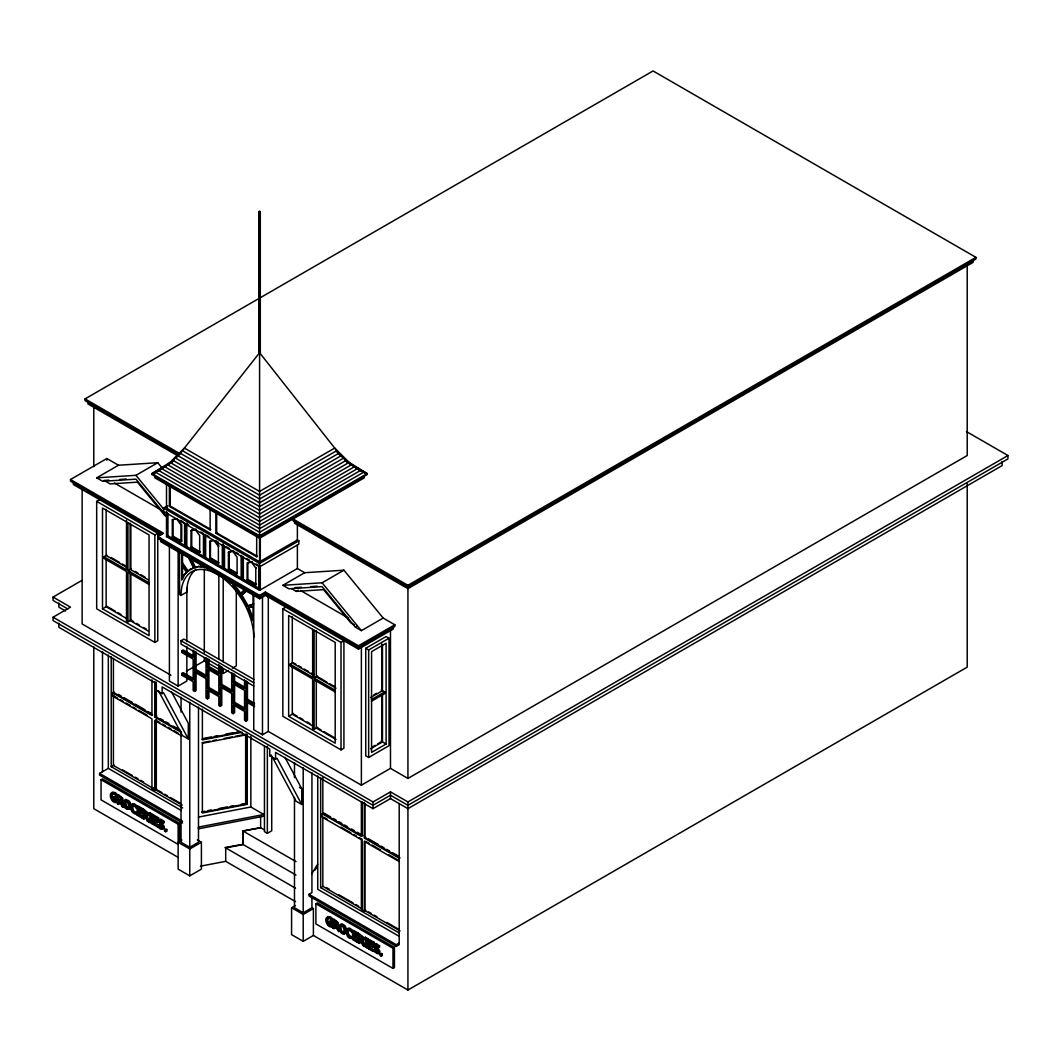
<?xml version="1.0" encoding="UTF-8"?>
<svg xmlns="http://www.w3.org/2000/svg" width="1061" height="1061" viewBox="0 0 1061 1061"><rect width="100%" height="100%" fill="white"/><g stroke="black" fill="none" stroke-linecap="round" stroke-linejoin="round"><path stroke-width="1.5" d="M339.918 926.81L339.971 925.842M158.381 821.201L158.765 820.06A3.329 1.923 60 0 1 159.879 819.795L163.062 822.01C165.569 825.286 154.415 816.546 161.882 824.888C166.1 828.535 160.436 831.466 158.328 826.904L158.328 825.485L160.688 827.951L162.227 828.004L158.381 821.201L154.986 819.119L153.964 819.715L153.964 817.368L157.612 819.477L158.619 817.872L154.004 815.206L152.983 815.79L152.983 824.331L157.612 827.01L158.619 825.405L154.986 823.309L153.964 823.893L153.964 820.723L157.36 822.686L158.381 821.081L157.36 821.665L153.964 819.715M159.389 820.604L159.787 819.463A3.329 1.923 60 0 1 160.887 819.211L164.084 821.426L164.084 822.779L162.996 823.323M374.865 945.006L375.262 943.866A3.329 1.923 60 0 1 376.363 943.6L379.559 945.828L379.559 947.181L378.459 947.725C367.995 938.892 387.212 960.961 373.79 951.306C372.65 947.606 378.552 956.067 377.583 950.921C376.178 949.078 372.703 947.181 374.241 944.449A3.329 1.923 60 0 1 375.342 944.197L378.538 946.412L378.538 947.765M345.395 930.776L344.825 932.221M160.529 820.591C160.078 823.363 167.479 826.957 162.89 828.84M124.508 801.44L125.808 799.41L129.071 800.936A4.005 2.321 60 0 1 130.476 803.23L130.994 806.188M131.71 805.604L132.572 803.853L134.256 803.734L137.254 806.108L137.254 807.474C135.529 808.018 130.98 802.381 131.697 808.601C131.06 813.323 137.227 811.93 137.254 813.508C133.713 815.551 130.317 810.432 130.622 807.169M347.172 930.006L348.035 928.256L349.732 928.123L352.729 930.51L352.729 931.876C351.111 933.07 347.252 926.638 347.119 932.155C346.761 935.033 349.865 938.905 352.729 936.545L352.729 937.897C344.905 941.73 344.122 922.168 351.708 931.094L351.708 932.46M111.405 793.893L112.307 792.143L114.867 792.461A6.711 3.873 60 0 1 116.79 794.039L117.28 795.962L116.179 796.493C111.485 788.389 108.978 800.989 115.317 801.506L116.339 800.909C112.917 800.843 110.344 793.615 114.243 793.137M326.868 918.295L327.769 916.545L330.329 916.85A6.711 3.873 60 0 1 332.265 918.441L332.756 920.364L331.655 920.895C326.96 912.778 324.441 925.391 330.793 925.908L331.814 925.311C328.512 925.006 326.059 919.025 329.255 917.447A6.711 3.873 60 0 1 331.244 919.025L331.735 920.948M187.346 571.985L184.733 574.425L181.763 579.783L184.004 574.837L187.346 571.985L185.728 569.624M346.231 932.34L344.507 933.627L341.271 931.386M311.709 873.853L317.677 864.238M315.117 870.033L316.815 867.288M178.725 455.315L259.574 352.716L340.422 455.315M346.271 461.601L367.199 473.63L259.574 535.765L151.948 473.63L170.012 462.397L184.442 448.074L259.574 491.442L334.706 448.074L349.135 462.397L367.199 473.63L367.199 474.479L259.574 536.614L151.948 474.479L151.948 473.63L172.877 461.601M340.422 924.463L341.841 923.773L344.546 925.338A4.005 2.321 60 0 1 345.939 927.632L346.403 929.555M240.091 593.948L240.82 593.537L237.399 588.537L233.42 584.332L232.704 584.757L240.091 593.948L244.773 589.611M240.82 593.537L244.335 590.274M253.035 593.656L253.035 604.319L247.279 606.096L241.245 595.645L246.789 590.5M241.245 595.645L247.518 590.075M162.744 468.418L174.269 459.665M258.844 211.643L260.303 211.643L260.303 353.645L259.574 354.056L258.844 353.645L258.844 211.643L260.303 211.643M178.672 454.638L85.052 400.581L85.052 398.896L653.072 70.954L975.948 257.359L975.948 259.043L407.928 586.998L293.022 520.659L293.022 518.975L407.928 585.314L975.948 257.359M258.844 353.645L260.303 353.645M162.147 534.107L70.503 481.19L70.503 479.519L106.856 458.524L118.5 465.235L157.771 462.715L162.93 469.015M167.147 517.184L135.954 479.161L102.665 481.296L96.684 477.835L118.5 465.235M96.684 477.835L135.954 475.315L157.771 462.715M96.684 501.349L154.853 534.93L157.771 533.259L157.771 640.738L154.853 642.409L96.684 608.828L96.684 501.349L99.588 499.665M178.129 456.283L175.277 457.928L259.574 506.601L343.87 457.928L341.019 456.283M172.863 460.753L170.012 462.397L259.574 514.108L349.135 462.397L344.865 459.93M172.916 461.217L167.24 464.506L259.574 517.808L351.907 464.506L344.812 460.408M171.338 462.689L155.171 471.999L259.574 532.277L363.976 471.999L349.228 463.511M151.948 474.479L157.691 471.164M160.556 469.506L163.434 467.848M166.497 482.609L166.497 508.06L259.574 561.799L297.385 539.969L298.844 540.805L298.844 544.174L259.574 566.839L163.58 511.415L163.58 508.06L167.797 505.633M166.497 508.06L167.214 507.649M169.402 506.389L170.131 505.964L210.847 529.479L210.131 529.89L169.402 506.389L169.402 486.004M131.445 619.823L127.957 621.839L126.498 621.003L126.498 571.455L103.951 558.444L103.951 556.76L106.856 555.089M181.71 541.203L180.98 541.614L172.306 536.614L172.306 519.824L173.036 519.399L173.036 536.19L181.71 541.203L181.71 524.399M172.306 519.824L177.373 518.537L174.481 519.108M67.811 608.961L53.05 600.433L53.05 597.078L81.763 580.5M166.497 511.415L166.497 536.614L167.943 535.778L185.343 545.818L184.614 546.229L167.214 536.19L167.214 512.675M172.306 536.614L173.036 536.19M191.02 530.619L196.073 529.346L191.02 530.619L191.02 547.41L199.68 552.41L199.68 535.619L195.343 529.757M127.957 522.728L127.957 570.619L131.445 568.603M336.828 450.633L259.574 495.235L182.32 450.633M966.452 431.575L1007.95 455.527L1007.95 458.896L407.928 805.312L390.475 795.233L373.021 805.312L53.05 620.579L53.05 617.223L70.503 607.144L53.05 597.078M188.739 525.102L186.073 523.564L186.073 547.078L186.802 546.654L204.189 556.693L204.189 534.757M191.02 547.41L191.736 546.985L200.41 551.999M215.94 533.259L216.669 532.834L257.399 556.349L256.669 556.76L215.94 533.259L215.94 512.874M209.72 541.415L210.449 540.991L210.449 557.794L219.11 562.794L218.38 563.219L209.72 558.205L209.72 541.415L214.057 540.553L218.38 546.415L218.38 563.219M102.506 608.828L149.044 635.698L149.044 534.93L102.506 508.06L102.506 608.828L106.856 606.308L115.317 611.189M188.765 558.152L193.553 568.099L190.131 569.16L187.505 571.587L181.763 563.179L182.492 562.754L182.492 553.617M181.763 579.783L181.763 565.301L182.492 564.876L182.492 579.372M354.785 466.522L259.574 521.495L164.362 466.522M218.38 546.415L219.11 546.004M186.073 547.078L203.46 557.118L204.189 556.693M357.769 468.445L259.574 525.129L161.378 468.445M204.919 534.439L204.919 557.953L205.648 557.542L223.035 567.582L223.035 544.068M360.833 470.275L259.574 528.736L158.314 470.275M209.72 558.205L210.449 557.794M189.919 557.794L194.707 567.741L198.845 566.269L201.497 566.534M228.42 552.211L232.757 551.362L237.094 557.224L237.094 574.014L228.42 569.001L228.42 552.211L232.041 551.216M202.624 564.505L203.433 567.224L204.163 566.799M204.919 557.953L222.306 567.993L223.035 567.582M223.765 545.327L223.765 568.842L224.494 568.417L241.895 578.457M179.588 550.672L179.588 594.545L181.033 595.393L186.855 592.038A51.419 29.681 60 0 1 196.205 569.319M228.42 569.001L229.149 568.59L236.576 572.874M251.457 562.158L252.186 561.733L247.85 562.595L247.85 579.386L256.523 584.386L255.794 584.81L247.12 579.81L247.12 563.006L251.457 562.158L255.794 568.02L255.794 584.81M163.58 508.06L259.574 563.484L298.844 540.805M255.794 568.02L256.523 567.595M242.611 579.717L243.34 579.306L259.574 588.669L258.844 589.094L242.611 579.717L242.611 556.216M247.12 579.81L247.85 579.386M166.497 536.614L259.574 590.354L297.385 568.524L304.666 572.715L343.923 570.195L383.193 618.059L394.838 624.783L394.838 626.454L358.472 647.449L265.396 593.709L259.574 597.064L157.771 538.285M253.818 686.109L181.033 644.093L181.033 640.738L183.951 639.054L253.871 679.425M70.503 479.519L163.58 533.259L157.771 536.614L259.574 595.393L265.396 592.025L358.472 645.764L394.838 624.783M160.675 538.285L160.675 541.654L259.574 598.749L265.396 595.393L358.472 649.133L393.379 628.974L393.379 626.733M383.193 618.059L361.377 630.658L355.395 627.197L322.106 586.64L288.831 588.775L282.849 585.314L304.666 572.715M247.279 606.096L253.751 603.908M248.168 607.94L253.035 606.441L253.035 620.937L248.168 607.94L252.545 606.401M196.06 672.846L196.06 690.552L194.614 691.401L193.155 690.552L193.155 681.746L181.763 675.167L181.763 673.483L193.155 680.061L193.155 659.067L181.763 652.488L181.763 650.804L183.221 649.969L193.182 655.725M113.408 658.337L113.408 692.382L114.137 691.958M114.137 695.313L113.408 695.737L113.408 765.432L152.678 788.098L153.407 787.686M291.483 588.63L296.284 591.388L298.221 590.274M282.849 585.314L322.106 582.794L343.923 570.195M282.849 608.828L341.019 642.409L343.923 640.738L343.923 748.217L341.019 749.888L282.849 716.308L282.849 608.828L285.754 607.144M181.763 673.483L183.221 672.647L193.182 678.403M186.391 671.228L193.288 667.25M196.046 665.658L204.309 660.884L218.977 669.358M181.763 675.167L183.221 674.319M194.614 651.096L194.614 670.406L196.06 669.557L206.033 675.313M194.614 691.401L194.614 672.077L196.06 671.242M207.452 658.51L207.452 667.329L208.911 666.48L218.884 672.236M156.312 690.273L162.134 693.642L163.58 692.793L188.314 738.973L182.492 735.618L158.54 690.883M169.402 546.534L169.402 681.043L178.129 686.082L186.855 681.043L186.855 646.587M221.033 672.223L223.208 673.483L228.447 670.459M232.372 668.191L236.298 665.923L236.298 589.757M154.853 681.494L154.853 717.143L156.803 716.029M207.452 688.31L218.845 694.889L218.845 675.578L207.452 669L207.452 688.31L208.911 687.475L218.884 693.231M220.303 665.923L220.303 685.234L221.762 684.398L231.722 690.154M233.155 673.337L233.155 682.157L234.6 681.321L244.574 687.077M194.614 672.077L206.006 678.655L206.006 697.979L207.452 698.814L208.911 697.979L208.911 690.631M182.558 822.991L99.588 775.087L99.588 773.403L108.315 768.376L181.272 810.498M111.219 656.759L111.219 766.692L114.137 765.008M317.61 727.302L314.109 729.318L312.637 728.469L312.637 678.947L290.117 665.95L290.117 664.239L293.022 662.568L295.847 664.186M355.395 627.197L356.841 626.361M207.452 698.814L207.452 689.995L218.845 696.573L218.845 705.393L220.303 706.228L221.762 705.393L221.762 687.687M233.155 703.151L244.547 709.729L244.547 690.419L233.155 683.841L233.155 703.151L234.6 702.316L244.574 708.072M178.129 844.37L101.047 799.875L101.047 779.716L102.506 778.88L179.588 823.389L179.588 841.983M246.006 680.764L246.006 700.074L247.452 699.239L254.574 703.35M220.303 706.228L220.303 686.918L231.696 693.496L231.696 712.806L233.155 713.642L234.6 712.806L234.6 705.459M314.109 630.207L314.109 678.098L317.61 676.082M365.74 648.284L386.111 636.534L389.016 638.218L389.016 745.697L368.658 757.448L365.74 755.777L365.74 648.284L368.658 649.969L389.016 638.218M116.272 796.546L117.28 794.583M116.339 798.708L115.317 799.291L113.62 797.315L114.628 796.718L117.32 798.27L117.32 801.997C111.763 805.617 106.657 790.843 113.845 793.044A6.711 3.873 60 0 1 115.768 794.623L116.272 795.18M233.155 713.642L233.155 704.836L244.547 711.414L244.547 720.22L246.006 721.069L247.452 720.22L247.452 702.528M118.514 804.437L118.514 801.042L119.535 800.458L119.535 803.853L117.532 803.867L117.532 795.326L118.553 794.742L122.957 798.482L122.771 801.068L120.636 801.944L123.262 807.182L124.283 806.585L121.644 801.347M113.62 797.315L116.299 798.853L117.32 798.27M118.514 800.1C121.935 803.15 121.63 796.957 118.514 796.864L118.514 800.1L119.535 799.503L121.471 800.405M118.514 801.042L120.662 801.108L119.535 800.458M117.532 803.867L118.553 803.283M119.641 801.692L121.988 806.44L123.01 805.856L121.246 802.288M151.948 679.809L151.948 715.472L112.678 692.793L112.678 696.162L151.948 718.827L151.948 788.522L154.853 790.206L156.803 789.079M288.658 716.308L335.196 743.177L335.196 642.409L288.658 615.539L288.658 716.308L293.645 713.43M136.246 808.071L137.254 806.108M138.182 814.609L142.811 817.288L141.789 817.872L137.161 815.206L137.161 806.652L138.182 806.068L142.811 808.747L142.811 809.755L141.789 810.339L138.142 808.23L138.142 810.577L141.537 812.54L142.559 811.944L141.537 813.548L138.142 811.585L138.142 814.755M253.751 595.234L253.751 729.743L262.478 734.782L268.3 731.427L361.377 785.167L390.475 768.363L407.928 778.442L967.221 455.527L967.221 264.056M136.166 808.018L137.254 807.474M138.142 810.577L139.163 809.994L142.559 811.944M137.161 806.652L141.789 809.331L142.811 808.747M138.142 811.585L139.163 811.002L139.163 814.172L142.811 816.28L141.789 817.872M143.858 819.065L143.858 815.67L145.994 815.723L144.866 815.087L144.866 818.482L142.864 818.495L142.864 809.954L143.885 809.371L148.288 813.097L148.102 815.697L145.967 816.572L148.593 821.811L149.614 821.214L146.988 815.975M137.161 815.206L139.163 814.172M143.858 811.493C146.975 811.585 147.267 817.779 143.858 814.729L143.858 811.493L144.866 810.909L147.373 813.124M143.858 814.729L147.068 814.967M148.898 821.108L149.84 821.652L149.84 814.848L148.898 813.429L149.919 812.845L152.784 814.503L151.763 815.962L150.821 815.418L150.821 822.222L152.784 822.169L152.784 823.044L151.763 823.641L148.898 821.983L149.919 820.511M148.898 814.304L150.861 814.264M142.864 818.495L144.866 818.482M148.898 813.429L151.763 815.087L152.784 814.503M144.972 816.32L147.32 821.068L149.614 821.214M148.898 821.983L149.919 821.386M150.821 822.222L152.784 822.169M152.983 815.79L157.612 818.469L158.619 817.872M373.804 694.849L376.456 693.324M162.134 693.642L162.134 686.918L269.759 749.053L269.759 755.777L271.205 754.928M370.568 697.568L382.464 690.698L382.464 644.451M152.983 824.331L154.004 823.747M371.43 699.584L384.652 691.958L384.652 693.629L371.43 701.268M163.062 822.01L164.084 821.426M162.93 827.686L159.415 824.941L157.612 826.002L157.612 827.01M269.759 755.777L275.568 759.132L277.027 758.297L301.748 804.477L295.939 801.121L271.987 756.374M164.548 829.384L166.763 829.477L166.763 831.108L165.741 831.705L164.548 831.015L164.548 829.384L166.763 829.477M164.548 831.015L166.763 831.108M101.047 779.716L178.129 824.225L179.588 823.389M181.948 840.06L178.129 842.262L189.76 848.986L201.404 842.262L201.404 869.131L189.76 875.855L178.129 869.131L178.129 824.225M181.033 731.865L181.033 842.262L189.76 847.301L198.487 842.262L198.487 707.024M372.491 746.838L375.13 745.313M377.782 743.788L380.422 742.262M370.568 748.787L382.464 741.918L382.464 694.027M386.111 744.013L371.562 752.408L371.562 651.653L386.111 643.258L386.111 744.013L381.124 741.135M264.454 746.095L264.454 831.638L267.359 833.323L271.722 830.803L271.722 756.268M53.05 617.223L373.021 801.957L390.475 791.877L407.928 801.957L1007.95 455.527M275.568 759.132L275.568 752.408L373.021 808.668L390.475 798.601L407.928 808.668L1002.128 465.607L1002.128 461.575M365.024 803.601L365.024 837.646L365.74 837.222M399.201 803.416L399.201 944.701L396.284 946.385L309.03 896.001L309.03 894.317L311.934 892.646L311.934 772.74M320.661 777.673L320.661 887.606L322.982 886.267M967.221 483.776L967.221 667.13L407.928 990.046L313.393 935.47L303.207 941.346L291.576 934.622L291.576 907.752L295.449 905.524M315.899 903.76L317.358 902.924L394.44 947.433L394.44 967.579L392.981 968.414L315.899 923.919L315.899 903.76L392.981 948.269L394.44 947.433M294.481 797.355L294.481 907.752L303.207 912.792L311.934 907.752L313.393 908.601L313.393 935.47M291.576 907.752L303.207 914.476L313.393 908.601M331.735 919.569L332.756 918.985M332.783 922.672L330.793 923.693L329.082 921.704L330.104 921.12L332.783 922.672L332.783 926.399C327.226 930.006 322.12 915.245 329.321 917.447M333.99 928.839L333.99 925.444L335.104 926.094L335.011 928.256L333.008 928.269L333.008 919.728L334.016 919.144L338.432 922.871L338.234 925.471L336.098 926.333L338.738 931.571L339.745 930.988L337.119 925.749M329.082 922.712L330.104 921.12M333.99 924.489C337.398 927.553 337.106 921.359 333.99 921.266L333.99 924.489L337.212 924.741M336.125 925.497L335.104 926.094L338.738 931.571M333.008 928.269L335.011 928.256M365.024 841.002L365.024 910.696L365.74 910.272M351.708 931.094L352.729 930.51M357.252 942.274L352.623 939.595L352.623 931.054L353.645 930.47L358.273 933.136L358.273 934.144L357.252 934.741L353.618 932.632L353.618 934.98L357.013 936.929L358.021 936.346L357.013 937.951L353.618 935.988L353.618 939.157L354.626 938.574L358.273 940.669L357.252 942.274L358.273 941.677M351.629 932.42L352.729 931.876M353.618 932.632L354.626 932.049L354.626 934.383L358.021 936.346M353.618 934.98L354.626 934.383M352.623 931.054L357.252 933.733L358.273 933.136M353.618 935.988L354.626 935.404L354.626 938.574M359.321 943.468L359.321 940.073L360.448 940.722L360.342 942.871L358.339 942.897L358.339 934.356L359.361 933.76L363.764 937.5L363.578 940.086L361.43 940.961L364.069 946.2L365.09 945.616L362.451 940.378M359.321 939.118C362.743 942.181 362.438 935.988 359.321 935.895L359.321 939.118L360.342 938.534L362.278 939.436M364.361 945.51L365.316 946.054L365.316 939.25L364.361 937.831L365.382 937.248L368.26 938.905L367.239 940.364L366.297 939.821L366.297 946.611L368.26 946.571L368.26 947.446L367.239 948.03L364.361 946.372L365.382 944.913M364.361 938.706L366.324 938.667M358.339 942.897L359.361 942.314M366.297 939.821L368.26 939.781M364.361 937.831L367.239 939.489L368.26 938.905M368.446 940.192L369.467 939.608L374.095 942.274L373.074 943.866L369.427 941.77L369.427 944.104L372.822 946.067L373.843 945.484L372.822 947.075L369.427 945.126L369.427 948.295L373.074 950.391L373.074 951.399L368.446 948.733L368.446 940.192L373.074 942.858L374.095 942.274M360.448 940.722L362.796 945.47L365.09 945.616M364.361 946.372L365.382 945.789M369.427 944.104L370.448 943.521L373.843 945.484M366.297 946.611L368.26 946.571M369.427 945.126L370.448 944.529L370.448 947.698L374.095 949.807M368.446 948.733L369.467 948.149M369.427 948.295L370.448 947.698M378.538 946.412L379.559 945.828M373.074 950.391L374.878 949.343L378.406 952.088M380.024 953.786L382.225 953.879L382.225 955.51L381.204 956.107L380.024 955.417L380.024 953.786L382.225 953.879M309.03 894.317L396.284 944.701L399.201 943.03M160.105 469.996L151.948 473.63L154.853 473.63M137.187 812.103C130.622 813.867 132.32 799.079 137.174 807.434M193.129 568.033L188.235 571.163L182.492 562.754M194.707 567.741L198.115 566.693L202.094 567.091L201.205 564.107M203.327 738.469L211.285 736.944M214.468 736.334L217.651 735.724M225.608 734.185L233.566 732.66M236.749 732.05L239.932 731.427M202.067 739.345L240.25 731.997M242.173 732.249L202.386 739.902L202.386 709.106M202.067 742.7L210.025 741.175M213.208 740.565L216.391 739.941M224.348 738.416L232.293 736.891M235.476 736.268L243.433 734.742M201.736 811.837L204.919 811.227M208.102 810.604L211.285 809.994M219.242 808.469L227.2 806.93M230.383 806.32L233.566 805.71M241.523 804.185L244.706 803.562M202.067 812.394L246.616 803.827L246.616 734.132M246.948 804.384L202.386 812.965L202.386 743.27L246.948 734.689L246.948 804.384L245.648 802.129L245.648 734.066M198.487 817.076L250.847 806.997L263.857 814.503L263.857 816.188L198.487 828.827L198.407 827.103L263.857 814.503M200.489 866.174L225.701 861.333L295.528 901.638M296.006 875.046L242.81 844.344L242.81 830.909L260.608 827.739L264.587 830.034M242.81 844.344L225.012 847.5L295.528 888.203M342.159 924.834C331.337 924.171 348.22 943.786 344.931 928.216A4.005 2.321 60 0 0 343.525 925.935C339.6 922.579 340.356 932.606 344.109 932.486M349.533 929.131C346.231 930.656 349.016 937.844 352.729 936.545M108.885 480.142L104.124 480.447L110.119 483.909L137.399 482.158L164.694 515.421L167.094 516.8M119.973 479.439L126.312 479.028M295.038 587.622L301.377 587.224M310.886 586.614L317.226 586.202M296.284 591.388L323.565 589.637L350.859 622.9L354.454 624.982M120.636 801.944L122.068 801.121L121.935 799.066L117.532 795.326M145.967 816.572L147.399 815.75L147.28 813.694L142.864 809.954M336.098 926.333L337.531 925.524L337.411 923.468L333.008 919.728M361.43 940.961L362.862 940.152L362.743 938.096L358.339 934.356M378.366 953.242C383.963 951.664 372.292 945.245 377.424 945.019M137.254 813.508L134.959 812.912M117.32 801.997L115.569 801.665M332.783 926.399L331.695 926.253M203.433 567.224L207.412 567.608M128.408 809.079L130.476 808.548L130.861 805.432L132.028 804.211L136.246 806.692M351.748 937.818L348.525 935.577M359.042 469.996L367.199 473.63M336.218 451.509L339.056 453.14L259.574 499.028L180.091 453.14M338.592 453.949L341.417 455.58L259.574 502.821L177.731 455.58M343.605 458.564L346.456 460.209L259.574 510.368L172.704 460.209M355.714 467.848L365.766 473.644M85.052 398.896L180.091 453.776M177.293 455.514L87.957 403.936L87.957 401.708M180.595 520.407L183.274 521.946M200.781 532.065L203.46 533.603L203.46 557.118M206.258 535.221L208.937 536.76M215.622 540.619L218.301 542.171M226.444 546.866L229.123 548.418M235.807 552.277L238.486 553.829M246.669 558.55L249.375 560.115M256.139 564.014L258.844 565.579L258.844 589.094M114.429 483.034L163.407 511.322M300.581 590.513L348.167 617.993M223.765 568.842L241.165 578.882L241.165 555.367M160.768 534.983L73.408 484.545L73.408 482.317M381.164 689.942L384.652 691.958M111.087 557.529L119.548 562.41M122.36 564.028L126.591 566.468M135.092 571.375L137.903 573.006M140.728 574.638L144.946 577.078M298.658 665.817L301.483 667.449M304.295 669.067L308.526 671.507M311.337 673.138L314.162 674.769M317.027 676.414L326.881 682.117M329.706 683.735L335.342 686.997M127.267 567.701L106.14 555.5L106.14 509.267M148.447 579.929L130.132 569.359L130.132 523.126M313.433 675.181L292.292 662.979L292.292 616.746M336.019 688.231L316.297 676.838L316.297 630.605M103.951 556.76L126.498 569.784L126.498 520.235M127.957 570.619L149.084 582.821M290.117 664.239L312.663 677.263L312.663 629.372M314.109 678.098L335.249 690.3M149.084 584.505L127.957 572.303L127.957 621.839M335.249 691.984L314.109 679.783L314.109 729.318M181.033 640.738L253.818 682.753M118.129 612.82L120.954 614.438M133.673 621.786L130.861 620.168L130.861 572.277M136.498 623.417L139.309 625.048M143.54 627.489L146.365 629.107M294.428 714.597L297.252 716.228M300.064 717.859L302.889 719.477M307.12 721.918L309.931 723.549M317.027 727.647L321.244 730.087M324.069 731.705L333.923 737.408M127.267 618.934L106.14 606.733L106.14 558.842M148.447 631.162L130.132 620.579L130.132 572.688M313.433 726.414L292.292 714.212L292.292 666.321M336.019 739.451L316.297 728.058L316.297 680.167M181.763 650.804L193.155 657.382L193.155 650.247M207.452 667.329L218.845 673.907L218.845 664.332M233.155 682.157L244.547 688.735L244.547 679.915M194.614 670.406L206.006 676.984L206.006 657.674M220.303 685.234L231.696 691.812L231.696 672.502M246.006 700.074L254.547 705.008M254.547 706.679L246.006 701.745L246.006 721.069M65.583 611.017L58.872 607.144L58.872 603.112M170.927 675.207L82.135 623.948L82.135 487.795M156.312 683.563L58.872 627.303L58.872 623.271M299.427 787.395L301.748 788.747L301.748 804.477M118.341 694.385L121.153 696.003M123.951 697.621L132.36 702.488M135.171 704.106L144.986 709.769M147.797 711.387L150.596 713.005M160.516 718.735L163.328 720.353M166.126 721.971L168.938 723.589M173.142 726.029L180.158 730.074M323.565 812.872L330.581 816.917M333.379 818.535L336.191 820.153M338.989 821.784L341.801 823.402M344.6 825.02L347.411 826.638M351.615 829.065L354.427 830.683M357.225 832.301L362.835 835.537M368.552 838.84L378.366 844.516M381.178 846.134L383.976 847.752M386.788 849.37L389.586 850.988M392.398 852.606L397.994 855.842M113.408 692.382L152.678 715.048M180.834 731.308L155.582 716.732L155.582 682.687M365.024 837.646L400.077 857.885M154.853 717.143L181.511 732.528M399.347 858.309L364.294 838.057L364.294 802.408M114.813 696.547L117.612 698.165M120.423 699.783L123.222 701.401M126.034 703.019L130.238 705.446M133.036 707.077L135.848 708.695M138.646 710.313L147.068 715.167M159.787 722.514L155.582 720.087L155.582 789.782L182.227 805.166M162.598 724.132L165.397 725.751M168.208 727.369L171.007 729M173.818 730.618L178.023 733.045M324.242 817.461L327.053 819.079M341.072 827.182L350.886 832.845M353.698 834.463L356.496 836.081M359.308 837.699L362.106 839.317L362.106 909.012L322.836 886.346L322.836 816.652M366.416 841.811L369.228 843.429M372.026 845.047L380.448 849.914M388.856 854.768L398.671 860.431M181.511 735.896L154.853 720.512L154.853 790.206M399.347 861.665L364.294 841.426L364.294 911.12L361.377 909.436L361.377 839.742L322.106 817.076L322.106 813.707L361.377 836.386L361.377 802.341M242.81 830.909L296.006 861.612M122.546 769.875L132.36 775.538M135.171 777.156L137.97 778.774M140.781 780.392L143.58 782.01M157.718 790.166L161.922 792.607M164.72 794.225L167.532 795.843M170.33 797.461L180.158 803.124M326.377 887.54L329.175 889.171M338.989 894.834L353.021 902.924M355.82 904.542L358.631 906.174M368.552 911.89L371.35 913.521M374.162 915.139L376.96 916.757M386.788 922.42L397.994 928.905M365.024 910.696L400.077 930.935M111.219 766.692L182.664 807.938M320.661 887.606L399.241 932.977M399.294 936.359L317.743 889.29L317.743 775.949M99.588 773.403L182.558 821.307M197.333 839.914L201.404 842.262M140.384 808.349L142.811 809.755M152.784 815.378L151.842 814.835L151.842 821.625M154.986 816.784L158.619 818.88M374.095 943.282L370.448 941.187L370.448 943.521M117.201 795.909L114.747 793.363M140.291 811.652L142.559 812.965M158.381 822.089L154.986 820.126L154.986 823.309M355.767 936.054L358.021 937.354M371.589 945.192L373.843 946.492M329.082 921.704L331.761 923.256L331.761 926.982M159.415 824.941L160.397 827.408M374.812 949.303L374.812 950.722M136.166 812.699L136.246 814.092M351.642 937.088L351.708 938.494M150.874 821.943L152.784 823.044M153.964 823.893L158.619 826.413M353.645 939.012L357.252 941.266M366.337 946.346L368.26 947.446M381.045 954.834L382.225 955.51M121.988 806.44L123.262 807.182M147.32 821.068L148.593 821.811M362.796 945.47L364.069 946.2M178.288 857.46L93.779 808.681L93.779 646.799M161.02 827.912L161.776 828.389M330.329 925.709L328.287 923.919M361.31 935.868L362.849 937.526M335.979 921.24L337.358 922.553M120.516 796.851L122.042 798.495M343.194 925.232L344.825 927.062M330.21 917.765L331.045 918.362M350.435 929.423L351.204 929.993M344.878 459.665L357.69 469.4M114.111 800.816L112.811 799.517M134.27 812.434L133.063 811.174M127.002 808.27L125.808 806.997M375.886 947.606L376.562 948.295M160.41 823.203L161.1 823.893M228.367 580.181L231.351 583.338M322.106 582.794L361.377 630.658M135.954 475.315L163.858 509.32M351.814 930.643L352.65 931.837M233.486 550.938L235.21 553.285M216.51 542.476L218.248 544.823M178.235 519.718L180.834 523.232M176.643 518.962L180.98 524.824L180.98 541.614M241.974 595.221L248.009 605.672M181.763 565.301L186.63 572.409M129.362 802.66C121.816 794.596 128.381 815.538 129.933 804.782M284.985 757.421L301.748 788.747M171.537 691.931L188.314 723.244L188.314 738.973M362.053 941.319L363.804 944.874M336.708 926.691L338.472 930.258M146.577 816.917L148.341 820.485M248.897 607.529L252.863 617.502M191.325 558.802L195.423 567.33M190.861 560.579L192.903 564.837M111.896 797.859L112.307 798.721M132.572 810.418L131.882 808.628M125.331 806.214L124.508 803.442M374.984 945.961L375.342 946.836M159.521 821.559L159.879 822.434M347.358 933.03L347.65 933.959M340.422 929.754L339.971 927.844M345.395 929.184L345.435 930.006M973.043 260.157L973.043 262.399L407.928 588.669L294.481 523.179L294.481 520.938M407.928 585.314L407.928 778.442M407.928 801.957L407.928 990.046M396.284 944.701L396.284 946.385M392.981 948.269L392.981 968.414M390.475 628.934L390.475 768.363M390.475 791.877L390.475 798.601M381.748 644.04L381.748 690.273M381.748 693.602L381.748 741.493M381.045 953.189L381.204 956.107M373.074 942.858L373.074 943.866M373.021 801.957L373.021 808.668M372.822 946.067L372.822 947.075M368.658 649.969L368.658 757.448M367.305 939.237L367.305 946.027M367.239 939.489L367.239 940.364M367.239 947.168L367.239 948.03M365.382 937.248L365.382 938.123M364.294 475.593L364.294 477.835L259.574 538.285L154.853 477.835L154.853 475.593M362.106 801.93L362.106 835.962L322.836 813.296L322.836 777.633M361.377 647.369L361.377 785.167M358.472 645.764L358.472 649.133M357.252 933.733L357.252 934.741M357.013 936.929L357.013 937.951M341.019 642.409L341.019 749.888M335.011 920.683L335.011 923.906M330.793 923.693L330.793 925.908M311.934 897.314L311.934 907.752M303.207 767.793L303.207 912.792M303.207 914.476L303.207 941.346M297.385 523.179L297.385 539.969M297.385 544.903L297.385 568.524M294.481 762.753L294.481 777.594M268.3 596.932L268.3 731.427M267.359 746.175L267.359 833.323M265.396 592.025L265.396 595.393M262.478 596.985L262.478 734.782M260.608 815.803L260.608 827.739L243.155 831.095L243.155 844.529L225.701 847.898L225.701 861.333M260.303 537.516L260.303 561.388M260.303 566.309L260.303 589.929M259.574 211.232L259.574 561.799M259.574 563.484L259.574 590.354M259.574 595.393L259.574 598.749M256.669 536.389L256.669 556.76M250.847 736.374L250.847 806.997M247.452 681.533L247.452 699.239M246.298 735.193L246.298 803.257M243.34 557.357L243.34 579.306M234.6 673.974L234.6 681.321M234.6 684.61L234.6 702.316M229.149 551.8L229.149 568.59M224.494 546.481L224.494 568.417M223.208 577.449L223.208 661.892M223.208 668.51L223.208 673.483M222.306 544.492L222.306 567.993M221.762 666.693L221.762 684.398M218.845 574.876L218.845 659.372M216.669 512.45L216.669 532.834M210.131 509.519L210.131 529.89M208.911 659.133L208.911 666.48M208.911 668.165L208.911 687.475M205.648 535.593L205.648 557.542M204.309 569.028L204.309 652.687M204.309 657.608L204.309 660.884M196.06 651.865L196.06 669.557M191.736 530.195L191.736 546.985M189.76 702.302L189.76 847.301M189.76 848.986L189.76 875.855M186.802 523.139L186.802 546.654M186.855 587.542L186.855 641.666M184.614 522.728L184.614 546.229M181.763 554.041L181.763 563.179M181.033 697.263L181.033 712.09M178.129 551.574L178.129 686.082M170.131 487.158L170.131 505.964M167.943 513.829L167.943 535.778M165.741 830.06L165.741 831.705M157.612 818.469L157.612 819.477M157.36 821.665L157.36 822.686M156.312 682.276L156.312 716.308M156.312 719.663L156.312 789.357M154.853 534.93L154.853 642.409M151.763 815.087L151.763 815.962M151.763 822.766L151.763 823.641M149.919 812.845L149.919 813.721M144.866 810.909L144.866 814.132M141.789 809.331L141.789 810.339M141.537 812.54L141.537 813.548M139.163 807.646L139.163 809.994M130.861 524.346L130.861 568.935M116.299 798.853L116.299 802.593M115.317 799.291L115.317 801.506M114.628 796.718L114.628 797.726M108.315 655.035L108.315 768.376M106.856 458.524L106.856 460.195M102.506 651.825L102.506 771.732M93.779 405.594L93.779 466.668M181.033 595.393A51.419 29.681 60 0 1 217.399 574.399A51.419 29.681 60 0 1 253.751 637.369M128.951 806.188C122.877 816.347 123.766 790.007 128.951 806.188M344.414 930.59C338.353 940.749 339.241 914.41 344.414 930.59M123.487 802.023C121.193 808.92 133.102 813.177 129.455 803.827A4.005 2.321 60 0 0 128.063 801.532L124.787 799.994L123.487 802.023"/></g></svg>
